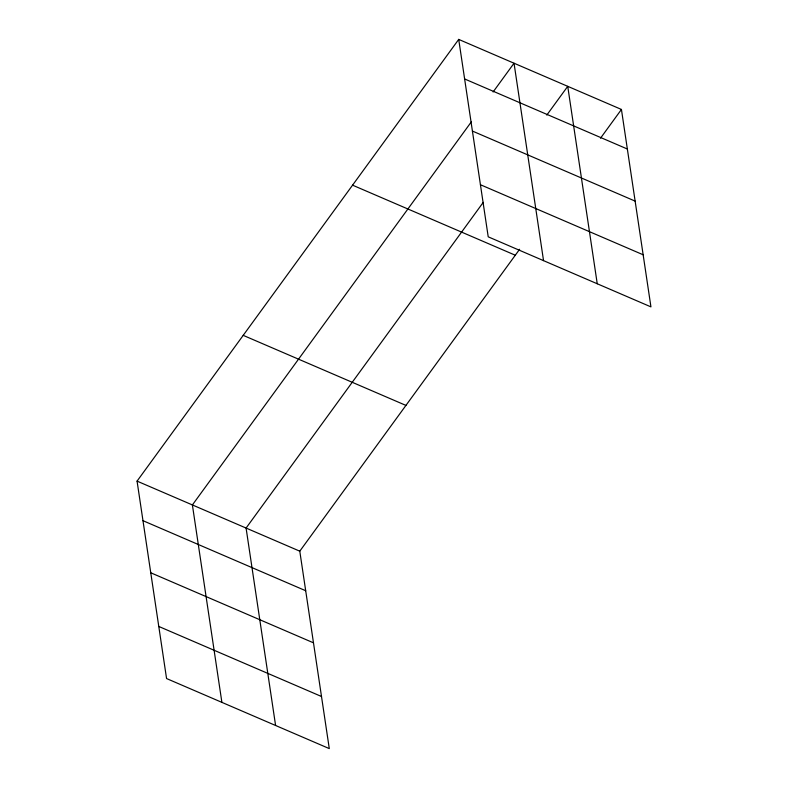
<?xml version="1.0" encoding="UTF-8"?>
<svg xmlns="http://www.w3.org/2000/svg" width="788" height="788" viewBox="0 0 788 788"><rect width="100%" height="100%" fill="white"/><g stroke="black" fill="none" stroke-linecap="round" stroke-linejoin="round"><path stroke-width="1.18" d="M519.627 249.274L299.785 551.176L329.286 748.6L166.564 678.547L137.063 481.123L458.714 39.4L621.437 109.453L650.937 306.877L488.215 236.824L458.714 39.4M471.431 121.726L192.39 504.941L221.891 702.364M493.101 91.979L514.032 63.217L543.543 260.641M483.251 202.358L246.083 528.058L275.593 725.482M546.793 115.097L567.734 86.335L597.245 283.759M600.495 138.215L621.437 109.453M464.624 78.958L627.346 149.011M472.406 131.054L635.128 201.107M480.434 184.727L643.156 254.78M352.571 185.17L515.293 255.223M243.206 335.353L405.928 405.406M137.063 481.123L299.785 551.176M142.973 520.681L305.695 590.734M150.754 572.778L313.486 642.831M158.782 626.45L321.504 696.503"/></g></svg>
